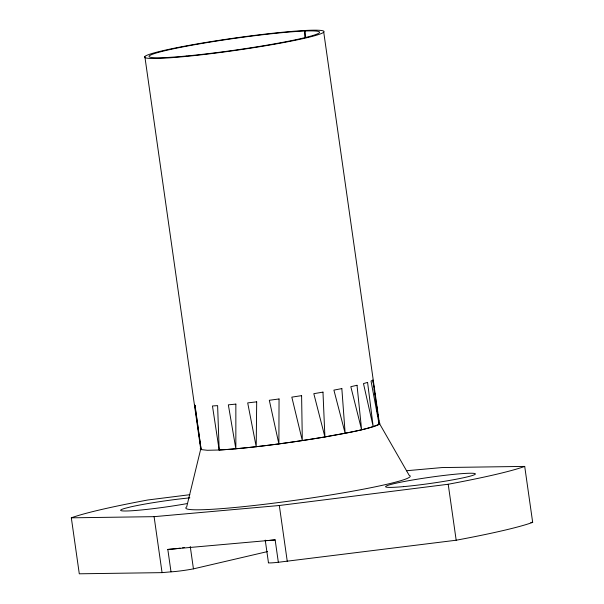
<?xml version="1.0" encoding="UTF-8"?>
<svg xmlns="http://www.w3.org/2000/svg" width="604" height="604" viewBox="0 0 604 604"><rect width="100%" height="100%" fill="white"/><g stroke="black" fill="none" stroke-linecap="round" stroke-linejoin="round"><path stroke-width="0.91" d="M200.762 448.893L186.681 506.922A113.333 7.709 -8.1 0 0 298.708 499.802A113.333 7.709 -8.1 0 0 409.172 475.31L378.98 422.694A90.668 6.168 -8.1 0 1 324.914 436.949C289.867 442.709 254.639 447.692 219.169 450.01L207.331 450.282L201.124 449.595A90.668 6.168 -8.1 0 1 200.603 448.289L144.839 56.482M189.815 494.699L147.821 499.984A187.187 12.729 -8.1 0 0 71.325 517.824L79.29 573.8L162.061 572.63L171.007 571.837A16.149 1.102 -8.1 0 0 193.439 568.862L267.512 551.58M71.325 517.824L154.095 516.662L279.32 505.503L448.213 484.249A187.187 12.729 -8.1 0 0 524.71 466.409L532.675 522.377A187.187 12.729 -8.1 0 1 456.179 540.225L278.338 562.271A16.149 1.102 -8.1 0 1 268.425 562.513M278.338 562.271L275.152 539.885L268.531 540.482A16.149 1.102 -8.1 0 1 265.284 540.406M406.424 470.743L441.939 467.571L524.71 466.409M275.152 539.885L167.821 549.444L171.007 571.837M167.821 549.444L174.397 548.862A16.149 1.102 -8.1 0 0 180.098 548.138M530.795 522.407L532.675 522.377M219.169 450.01L212.465 405.979L217.614 405.624L219.169 450.01A90.668 6.168 -8.1 0 0 324.914 436.949C343.042 433.219 361.864 431.286 379.123 424.302L378.98 422.694M375.318 397.908L375.59 399.75M376.541 406.175L376.813 408.01M377.221 410.765L377.485 412.6M377.757 414.435L378.029 416.269M373.015 380.965L373.28 382.823M373.544 384.673L373.808 386.53M374.208 389.316L374.472 391.166M374.737 393.023L375.001 394.873M375.401 397.659L375.665 399.516M375.93 401.366L376.33 404.151M376.594 406.001L376.858 407.859M377.258 410.644L377.523 412.494M377.787 414.352L378.051 416.209M448.213 484.249L456.179 540.225M323.736 32.193A90.668 6.168 -8.1 0 1 183.004 56.716A90.668 6.168 -8.1 0 1 196.119 44.107A90.668 6.168 -8.1 0 1 323.736 32.193L379.501 424M279.32 505.503L287.285 561.478M265.239 540.127L268.47 562.8M190.252 546.469L193.439 568.862M154.095 516.662L162.061 572.63M305.201 37.614L304.816 31.023L305.194 37.607M184.25 547.518A16.149 1.102 -8.1 0 1 182.604 547.775M187.383 503.547A45.338 3.08 -8.1 0 1 135.07 510.523A45.338 3.08 -8.1 0 1 124.734 508.402L130.962 506.831A45.338 3.08 -8.1 0 1 189.86 497.855M235.854 404.106L235.847 448.787L228.342 404.839L235.854 404.106M279.048 398.957L278.882 443.91L269.316 400.278L279.048 398.957M256.685 401.834L256.209 446.711L247.7 402.898L256.685 401.834M372.842 380.142L371.03 381.003L379.123 424.302L372.842 380.142M367.579 382.408L363.48 383.585L373.197 426.718L367.579 382.408M357.024 385.284L350.818 386.688L361.607 429.769L357.024 385.284M341.841 388.591L333.906 390.124L345.141 433.257L341.841 388.591M322.974 392.117L313.816 393.68L324.914 436.949L322.974 392.117M301.6 395.643L291.823 397.138L302.317 440.58L301.6 395.643M195.084 405.578L194.813 405.103L201.124 449.595L195.084 405.578M378.708 420.86L378.436 419.025L378.716 420.845M186.16 56.036A86.138 5.859 -8.1 0 0 319.327 32.744A86.138 5.859 -8.1 0 0 197.395 44.228A86.138 5.859 -8.1 0 0 186.16 56.036M403.396 486.635A45.338 3.08 -8.1 0 0 475.031 474.397A45.338 3.08 -8.1 0 0 413.068 479.916A45.338 3.08 -8.1 0 0 403.396 486.635"/></g></svg>
